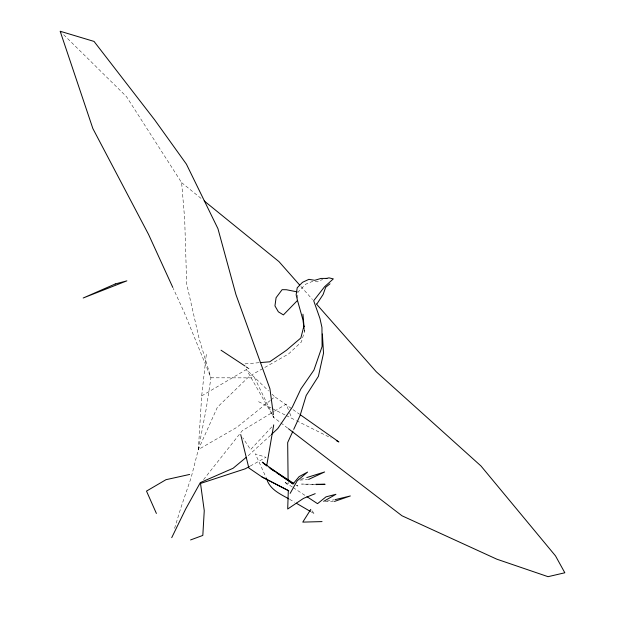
<?xml version="1.0" encoding="UTF-8"?>
<svg xmlns="http://www.w3.org/2000/svg" width="625" height="625" viewBox="0 0 625 625"><rect width="100%" height="100%" fill="white"/><g stroke="black" fill="none" stroke-linecap="round" stroke-linejoin="round"><path stroke-width="0.47" stroke-dasharray="3.12 2.34" d="M297.633 298.188L298.008 292.055L305.602 284.25L312.703 281.32L317.539 281.844L322.641 279.398M174.594 528.328L181.172 506.883L191.133 477.688L198.336 449.57L201.688 395.891L206.516 352.703M270.336 400.422L236.687 427.445L198.336 449.57L206.203 408.844L210.953 377.805L199.273 339.219L186.688 283.969L184.68 219.023L181.625 182.633L126.422 96.57L61.547 32.609M304.273 329.562L304.438 331.484L301.414 341.953L288.555 353.969L249.492 376.125L217.391 407.234L198.336 449.57M203.547 479.625L242.32 430.641L273.75 411.633M271.734 426.984L250.563 449.633L242.789 437.766M270.648 435.227L247.805 456.047M271.086 399.82L274.82 396.812L292.227 409.07M274.578 411.133L286.156 404.133L289.375 412.164M201.688 395.891L246.391 369.547L268.562 390.938M250.258 466.039L265.984 457.305L255.336 453.891L266.219 477.773M300.789 479.266L307.344 477.391M326.914 500.992L334.336 499.766M245 363.875L259.258 362.68M299.93 480.109L307.633 479.508M325.094 501.773L333.516 501.469M314.945 484.266L301.602 484.055L315.078 484.555M296.297 485.344L297.93 486.062L296.328 485.031M258.547 401.672L271.5 408.172M272.367 408.602L285.328 415.094M286.188 415.531L295.695 420.289M296.555 420.727L331.117 438.039M246.305 367.367L249.766 369.125L245.773 366.5M289.602 499.312L294.602 502.227M311.273 511.953L314.609 513.898L311.891 510.672M292.352 487.039L284.234 481.672L288.172 485.25L288.133 482.344M293.164 487.57L306.164 496.156M293.016 409.625L299.344 414.086M287.664 428.117L273.766 417.453L246.391 369.547M181.625 182.633L202.703 199.734M272.039 394.203L274.82 396.812M300.875 286.414L312.469 299.539M272.516 414.875L254.648 377.867L210.953 377.805L184.148 312.25L173.227 288.367M272.93 415.734L273.766 417.453L273.508 415.547M289.734 413.062L291.531 417.523M304.195 329.57L304.438 331.484"/><path stroke-width="0.94" d="M266.656 466L273.719 424.867M303.891 326.141L300.852 337.977L286.367 350.328L269.711 361.805L260.203 362.602M292.906 431.148L287.672 442.562L288.109 480.398M293.711 429.398L300.156 415.352L306.195 395.477L318.422 376.289L323.516 353.242L322.383 334.008M171.727 537.656L185.609 509.141L200.336 482.594L233.086 468.273L246.328 457.266M310.805 509.383L302.766 522.117L322.031 521.594M317.016 303.789L323.102 294.508L325.688 287.25L330 283.805M276.25 472.516L293.031 483.922L299.117 476.625L307.594 472.078L297.211 480.797L290.164 493.367M326.867 278.391L321 278.438L314.75 280.297L308.883 279.344L302.5 282.312L297.211 287.773L296.156 294.812L297.492 300.422L283.406 314.906L278.352 311.812L274.953 305.906L276.078 297.711L282.109 289.672L286.414 289.734L297.117 291.875M271.359 434.562L277.734 428.609L292.352 407.094L300.914 388.898L313.938 370.062L322.094 346.531L321.953 327.453L319.969 318.539L313.688 300.727L324.586 286.734L333.328 278.883L328.945 277.852L326.242 278.516M323.688 501.344L335.922 494.297L326.008 496.859L317.531 503.672L306.977 496.695M249.43 466.5L245.289 468.797L200.516 483.453L204.258 510.648L202.82 535.422L190.57 539.945M308.594 479.437L324.648 471.961L307.344 477.391M315.211 493.664L303.477 498.398L287.703 509.016L288.305 490.562L262.07 477.008L248.828 467.961L240.719 434.594M334.453 501.43L350.352 495.961L335.258 499.617M189.648 474.445L165.969 479.695L146.5 491.102L156.398 513.445M316.047 484.594L325.07 484.289L315.867 484.266M336.297 440.641L338.891 441.937L300.133 414.641M262.07 477.008L288.773 490.789M288.766 498.82C279.945 493.914 269.586 489.281 266.625 478.664M296.266 503.195L310.438 511.469M269.062 467.547L293.922 483.484M221.031 350.211L244.977 365.977M270.656 468.719L274.648 471.43M293.031 483.922L262.258 462.156L265.922 465.359M288.438 428.711L401.969 515.773L496.836 559.188L548.055 576.68L564.836 572.773L555.508 555.891L480.953 465.961L376.227 371.727L316.328 303.914M204.211 200.953L278.977 261.617L299.586 284.953M172.82 287.484L148.547 234.414L92.859 128.547L60.164 31.25L94.039 41.422L154.68 119.898L186.422 164.172L217.937 228.664L235.945 294.578L269.93 388.766L273.383 414.586M297.492 300.422L302.969 319.984L304.07 328.609M302.938 314.203L304.023 326.688M115.281 283.953L83.172 298.008L126.867 280.852L115.281 283.953"/></g></svg>
